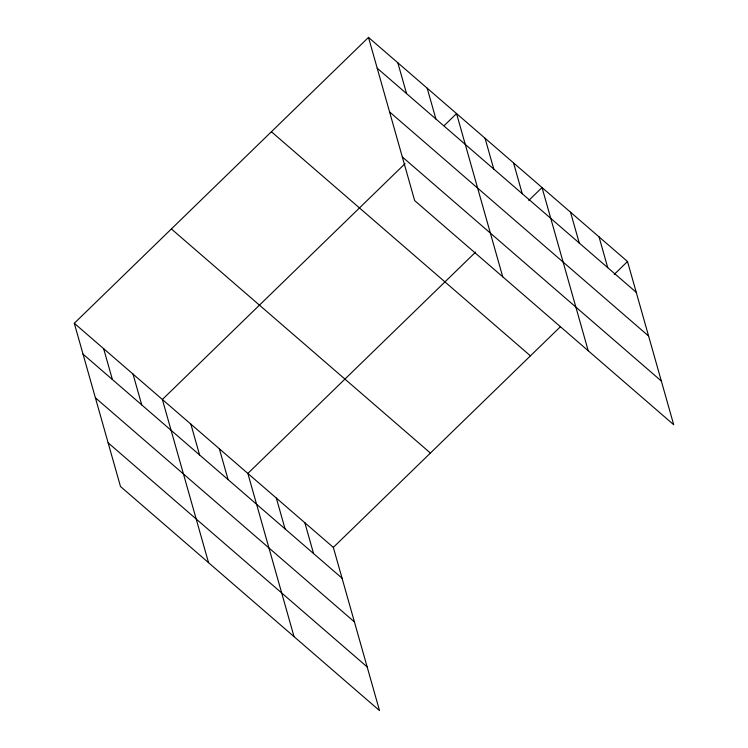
<?xml version="1.0" encoding="UTF-8"?>
<svg xmlns="http://www.w3.org/2000/svg" width="748" height="748" viewBox="0 0 748 748"><rect width="100%" height="100%" fill="white"/><g stroke="black" fill="none" stroke-linecap="round" stroke-linejoin="round"><path stroke-width="1.12" d="M74.304 323.286L333.337 547.396L379.517 710.6L120.484 486.49L74.304 323.286L368.484 37.4L627.516 261.51L673.696 424.714L414.663 200.604L368.484 37.4M405.107 163.588L162.372 399.488L208.552 562.692M444.106 125.692L456.551 113.593L502.731 276.797M475.653 252.057L247.859 473.437L294.039 636.642M528.761 200.455L542.038 187.552L588.218 350.756M333.337 547.396L560.308 326.82M614.239 274.413L627.516 261.51M377.207 68.218L636.239 292.328M389.568 111.91L648.6 336.02M402.302 156.921L661.335 381.022M271.402 131.742L530.435 355.852M171.376 228.944L430.418 453.054M83.019 354.113L342.06 578.213M95.389 397.796L354.421 621.906M108.123 442.807L367.156 666.917M599.026 236.854L607.741 267.681M570.528 212.208L579.251 243.025M513.539 162.905L522.263 193.723M485.05 138.249L493.774 169.067M427.192 88.199L435.916 119.016M397.843 62.795L406.557 93.622M304.847 522.749L313.562 553.567M276.349 498.093L285.072 528.911M219.36 448.791L228.084 479.608M190.871 424.135L199.585 454.962M133.013 374.084L141.737 404.911M103.654 348.69L112.378 379.507"/></g></svg>
